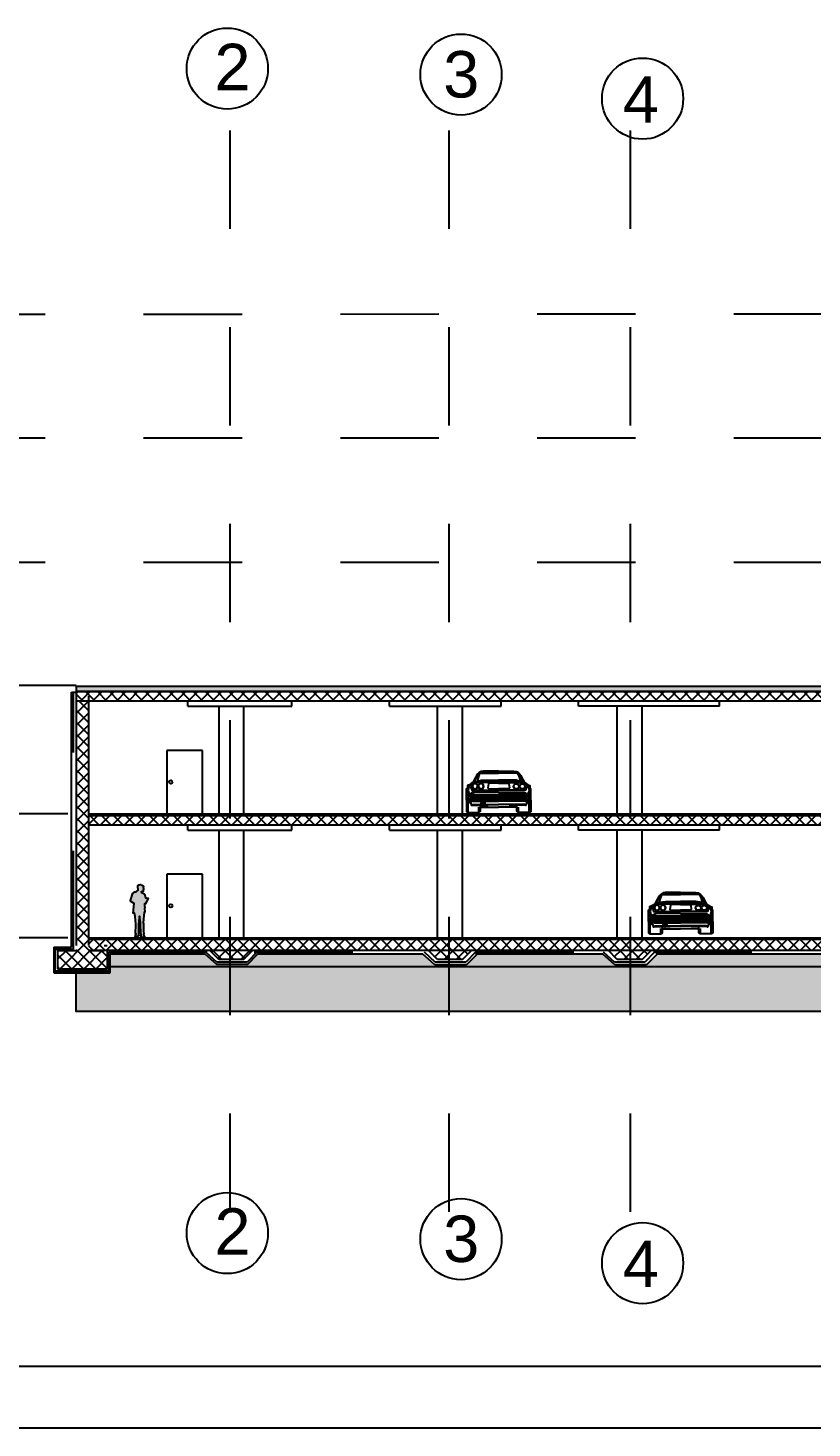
# Model space of a CAD drawing. Header units: millimetres. Extents: x 3062 to 3755, y 1606 to 1663.
# Drawn here: x 3243.7 to 3256.35, y 1606.32 to 1628.92 of the extents above; entities that cross this region are included whole.
import ezdxf

# ---------------------------------------------------------------- set-up
doc = ezdxf.new("R2010")
doc.units = ezdxf.units.MM
doc.linetypes.add('Dash', pattern=[6.35, 3.175, -3.175])
for name, color, linetype in [('CAR', 9, 'Continuous'), ('furn', 7, 'Continuous'), ('m7aor', 4, 'Continuous'), ('OP-AMBI-GENTE', 8, 'Continuous'), ('WORK', 7, 'Continuous')]:
    doc.layers.add(name, color=color, linetype=linetype)
doc.styles.get("Standard").update_dxf_attribs({"font": 'arial.ttf'})
pattern_1 = [(45, (1208.39496, 831.48585), (-0.096537753, 0.096537753), []), (135, (1208.39496, 831.48585), (-0.096537753, -0.096537753), [])]
pattern_2 = [(228.0127875, (1199.719158, 862.259235), (-1.42240000011, -1.6001999999), [0.023920501, -2.368133855]), (184.969741, (1199.7031564, 862.241455), (2.133599999156, 0.17780001013), [0.04104833, -4.063783423]), (132.5104471, (1199.662262, 862.237899), (1.77800000075, -1.955799999317), [0.028943706, -2.865430596]), (267.273689, (1199.59292, 862.193449), (0.177800000372, 3.55599999998), [0.037380316, -3.70065062]), (292.8336542, (1199.591142, 862.156111), (-0.889000000074, 2.13359999997), [0.036654359, -3.628786542]), (357.273689, (1199.605366, 862.122329), (-3.55599999998, 0.177800000372), [0.037380316, -3.70065062]), (37.69424047, (1199.6427044, 862.120551), (-2.311399999898, -1.778000000133), [0.049433556, -4.893918072]), (72.25532837, (1199.6818204, 862.150777), (1.244600000335, 3.911599999894), [0.046670366, -4.620367962]), (121.4295656, (1199.696044, 862.195227), (-1.422400000202, 2.311399999876), [0.03750691, -3.713188199]), (175.2363583, (1199.676486, 862.227231), (1.95579999997, -0.17780000031), [0.04281993, -2.098175586]), (222.3974378, (1199.6338144, 862.2307873), (-2.133599999932, -1.955800000074), [0.055375454, -5.482174076]), (138.8140748, (1199.768942, 862.191671), (-1.24459999993, 1.06680000009), [0.018900318, -1.871139608]), (171.4692344, (1199.754718, 862.204117), (2.311400000062, -0.355599999597), [0.035957739, -3.55982473]), (225, (1199.71916, 862.20945), (-2e-17, -0.1778), [0.025144654, -0.226302518]), (203.1985905, (1199.706712, 862.230787), (0.88900000002, 0.35559999994), [0.013540892, -1.340543566]), (291.8014095, (1199.694266, 862.225453), (-0.17780000004, 0.5334), [0.019149593, -0.93833271]), (30.9637565, (1199.701378, 862.207673), (0.5334, 0.3556), [0.031102376, -1.00564087]), (161.5650512, (1199.72805, 862.223675), (0.3556, -0.1778), [0.0224901, -0.539762868]), (16.38954033, (1199.591142, 862.225453), (1.778, 0.5334), [0.03150616, -3.119117867]), (70.34617594, (1199.621368, 862.234343), (-0.711200000065, -1.95579999998), [0.026431926, -2.616755097]), (293.1985905, (1199.728048, 862.259235), (-0.35559999994, 0.88900000002), [0.027081607, -1.327002851]), (343.61045967, (1199.738716, 862.234343), (-1.778000000037, 0.533399999876), [0.03150616, -3.119117867]), (339.4439548, (1199.591142, 862.115217), (-0.889, 0.3556), [0.030382464, -1.488741402]), (294.7751406, (1199.61959, 862.104549), (-0.88900000106, 1.95579999952), [0.025457048, -2.520251537]), (66.8014095, (1199.729826, 862.081435), (0.35559999994, 0.88900000002), [0.027081607, -1.327002851]), (17.35402464, (1199.740494, 862.106327), (-2.311399999954, -0.71120000015), [0.029804792, -2.950666319]), (69.4439548, (1199.642704, 862.081435), (-0.3556, -0.889), [0.015191232, -1.503932634]), (101.3099325, (1199.71916, 862.081435), (-0.1778, 0.7112), [0.009066022, -0.897539648]), (165.9637565, (1199.71738, 862.090325), (0.5334, -0.1778), [0.036654359, -0.696433821]), (186.00900596, (1199.68182, 862.099215), (1.77799999999, 0.177800000093), [0.03396869, -3.36289554]), (303.6900675, (1199.70138, 862.19167), (-0.1778, 0.3556), [0.025642672, -0.615424345]), (353.1572266, (1199.7156024, 862.170335), (3.022600000019, -0.355599999842), [0.044768973, -4.432120635]), (60.9453959, (1199.760052, 862.165001), (-0.71120000002, -1.24459999999), [0.018305577, -1.812257462]), (90, (1199.76894, 862.181), (-0.1778, 0.1778), [0.010668, -0.167132]), (120.25643716, (1199.678264, 862.104549), (0.71119999991, -1.24460000005), [0.024700687, -2.445375854]), (48.0127875, (1199.665818, 862.125885), (1.42240000012, 1.600199999896), [0.047841002, -2.344213354]), (0, (1199.69782, 862.16145), (0.1778, 0.1778), [0.046228, -0.131572]), (325.3048465, (1199.74405, 862.161445), (1.778000000674, -1.24459999904), [0.028112669, -2.78315217]), (254.0546041, (1199.767164, 862.145443), (-0.1778, -0.7112), [0.025888036, -1.268515503]), (207.64597536, (1199.7600524, 862.120551), (-3.378200000124, -1.777999999764), [0.042150157, -4.17287251]), (175.42607874, (1199.7227144, 862.100993), (-2.3114, 0.1778), [0.044592062, -4.414609252])]

# ---------------------------------------------------------------- blocks, each defined once
blk = doc.blocks.new('azpes3')
at = {"color": 0, "linetype": 'ByBlock'}
blk.add_lwpolyline([(4.8, 66.8), (4.8, 65.3), (5.1, 64), (4.9, 63.8), (5.1, 62.8), (5.1, 62.5), (5, 62.4), (4.7, 62.1), (4.6, 61.5), (4.5, 61.4), (4.6, 61.2), (4.8, 59.9), (4.3, 59.6), (2, 59.6), (1.9, 59.3), (4.1, 57.8), (5.6, 56.8), (6.5, 56.2), (6.8, 55.9), (7, 55.3), (7.6, 51.6), (11.6, 50.8), (7.9, 43.4), (6.4, 43.3), (6.5, 41), (6.8, 38.1), (6.5, 37.6), (6.9, 32.1), (6.1, 32), (4.7, 17.8), (5, 16.5), (5.3, 7.1), (5.6, 2.6), (4.9, 2.5), (5.5, 0.9), (7.5, -1.2), (7.7, -1.9), (6.3, -2.1), (4.7, -2.1), (3.4, -1.6), (2.7, -0.7), (1.9, -0.6), (1.7, 0.4), (2.1, 2.5), (1.5, 2.7), (1.5, 7.3), (1.2, 13.6), (1.1, 18.6), (-0.1, 26.9), (-0.8, 23.9), (-1.1, 20.6), (-1.6, 15.3), (-1.6, 9.1), (-1.4, 3.1), (-1.8, 2.9), (-1.7, 1.5), (-1.5, 0.3), (-2.1, -0.1), (-2.3, 0.1), (-2.7, -0.4), (-4.2, -0.7), (-5.5, -0.8), (-6.3, -0.6), (-6.4, -0.2), (-6.2, 0.2), (-5.3, 1.9), (-4.6, 2.9), (-5.7, 2.7), (-5.7, 6.7), (-5.4, 11.9), (-5.4, 16.4), (-5.7, 21.2), (-6.3, 26.3), (-7.2, 30.9), (-8.7, 31), (-7.5, 43.9), (-12, 46.6), (-12.4, 46.9), (-12.4, 47.4), (-12.3, 48), (-9.3, 57.7), (-8.9, 58.1), (-8, 58.6), (-6.4, 59.4), (-5.5, 59.7), (-4.1, 60.2), (-1.9, 61.9), (-2, 63), (-2.6, 64.8), (-2.6, 65.9), (-2.5, 67.4, -0.425634), (-0.6, 69.1), (0.6, 69.2), (1.5, 69.2), (2.5, 68.7), (3.3, 68.6), (4.4, 67.9), (5.2, 67), (5.1, 66.6), (4.9, 66.4)], format="xyb", close=True, dxfattribs=at)
blk = doc.blocks.new('CAR07-B')
at = {"layer": 'CAR'}
for p, q in [((27, 33.6), (5, 33.6)), ((27, 33.1), (5, 33.2)), ((7, 43.1), (27, 43.1)), ((18.8, 34.9), (18.8, 33.6)), ((47, 43.1), (27, 43.1)), ((27, 33.6), (49, 33.6)), ((27, 33.1), (49, 33.2)), ((35.3, 34.9), (35.3, 33.6)), ((-5.7, 0), (-5.7, 16.9)), ((-5.3, 18.5), (-5.3, 19.3)), ((-3.6, 18.4), (27, 18.4)), ((-0.5, 21.9), (-0.5, 19.4)), ((57.6, 18.4), (27, 18.4)), ((54.5, 21.9), (54.5, 19.4)), ((59.4, 18.5), (59.4, 19.3)), ((59.8, 0), (59.8, 16.9)), ((-1.4, 7.9), (9.4, 7.9)), ((5.7, 0), (5.7, 5.8)), ((7.5, 5.6), (27, 5.6)), ((11.2, 7.9), (15.6, 7.9)), ((15.6, 8.4), (27, 8.4)), ((15.6, 7.9), (15.6, 8.4)), ((38.4, 8.4), (27, 8.4)), ((46.5, 5.6), (27, 5.6)), ((38.4, 7.9), (38.4, 8.4)), ((55.5, 7.9), (38.4, 7.9)), ((48.3, 0), (48.3, 5.8))]:
    blk.add_line(p, q, dxfattribs=at)
for points in [[(27, 44.6), (10.5, 44.6), (8.3, 44.1), (7.3, 43.6), (5.8, 42.5), (4.5, 41.4), (3.3, 39.6), (1, 35.6), (-0.9, 32.1), (-2.5, 31.1), (-4.5, 29.9), (-6.5, 29.1), (-6.5, 24.9), (-5.7, 19.4), (-4.7, 19.4), (-4.7, 18.4), (-5.7, 18.4), (-5.2, 15.9), (-4.5, 12.1), (-3.7, 10.1), (-3, 10.1), (-2.4, 7.9), (-2.1, 7.4), (-2, 7.9), (-1.2, 8.4), (-0.5, 8.6), (8.3, 8.6), (8.3, 9.9), (8.5, 10.6), (9.8, 11.4), (10.8, 11.4), (12, 10.6), (12.2, 9.9), (12.3, 8.6), (27, 8.6)], [(4, 33.2), (2.3, 33.1), (-0.5, 32.3), (-2.3, 30.9), (-3, 30.4), (-5, 27.4), (-5.7, 24.1), (-4.7, 19.4)], [(27, 32.1), (2.5, 32.1), (2.3, 32.1), (-0.5, 31.1), (-2.3, 29.6), (-3, 26.9), (-2, 24.1), (27, 24.1)], [(-0.5, 32.2), (2.1, 37.4), (3.8, 40.1), (5, 41.4), (5.5, 41.8)], [(0.5, 32.7), (1.3, 34.1), (1.9, 35.1), (2.8, 36.9), (4.5, 40.1), (5.3, 41.4)], [(7, 42.4), (6, 40.9), (4.8, 37.1), (4, 33.2), (5, 33.2), (5, 33.6), (6, 34.1), (8.3, 34.6), (10.8, 34.9), (18.8, 34.9), (27, 34.9)], [(27, 44), (9.8, 44), (8.2, 43.9), (7, 43.1), (6, 42.6), (5.5, 41.8), (5.3, 41.4), (6.3, 42.1), (7, 42.4), (27, 42.4)], [(27, 31.6), (16.3, 31.6), (16, 30.9), (15.5, 26.4), (16.3, 25.6), (27, 25.6)], [(27, 44.6), (43.5, 44.6), (45.8, 44.1), (46.8, 43.6), (48.3, 42.5), (49.5, 41.4), (50.8, 39.6), (53, 35.6), (54.9, 32.1), (56.6, 31.1), (58.5, 29.9), (60.5, 29.1), (60.5, 24.9), (59.8, 19.4), (58.8, 19.4), (58.8, 18.4), (59.8, 18.4), (59.3, 15.9), (58.5, 12.1), (57.8, 10.1), (57, 10.1), (56.4, 7.9), (56.1, 7.4), (56, 7.9), (55.3, 8.4), (54.5, 8.6), (27, 8.6)], [(27, 44), (44.3, 44), (45.9, 43.9), (47, 43.1), (48, 42.6), (48.5, 41.8), (48.8, 41.4), (47.8, 42.1), (47, 42.4), (27, 42.4)], [(47, 42.4), (48, 40.9), (49.3, 37.1), (50, 33.2), (49, 33.2), (49, 33.6), (48, 34.1), (45.8, 34.6), (43.3, 34.9), (35.3, 34.9), (27, 34.9)], [(27, 32.1), (51.5, 32.1), (51.8, 32.1), (54.5, 31.1), (56.3, 29.6), (57, 26.9), (56, 24.1), (27, 24.1)], [(27, 31.6), (37.8, 31.6), (38, 30.9), (38.5, 26.4), (37.8, 25.6), (27, 25.6)], [(54.5, 32.2), (51.9, 37.4), (50.3, 40.1), (49, 41.4), (48.5, 41.8)], [(53.5, 32.7), (52.8, 34.1), (52.2, 35.1), (51.3, 36.9), (49.5, 40.1), (48.8, 41.4)], [(50, 33.2), (51.8, 33.1), (54.5, 32.3), (56.4, 30.9), (57.1, 30.4), (59, 27.4), (59.8, 24.1), (58.8, 19.4)], [(-7.5, 13.4), (-7.5, 25.5), (-6.5, 26.2)], [(27, 21.9), (-0.5, 21.9), (-2.5, 20.7), (-3, 20.1), (-4.7, 19.4), (27, 19.4)], [(-3.6, 18.4), (-3, 15.9), (-3, 13.6), (-4.2, 12.4)], [(27, 16.6), (-2.5, 16.6), (-2.5, 14.9), (27, 14.9)], [(27, 21.9), (54.5, 21.9), (56.6, 20.7), (57, 20.1), (58.8, 19.4), (27, 19.4)], [(27, 16.6), (56.5, 16.6), (56.5, 14.9), (27, 14.9)], [(57.6, 18.4), (57, 15.9), (57, 13.6), (58.3, 12.4)], [(61.5, 13.4), (61.5, 25.5), (60.5, 26.2)], [(-7.5, 13.4), (-7.5, 1.2), (-5.7, 0), (5.7, 0), (7.5, 1.3), (7.5, 7.7)], [(-3.1, 10.1), (-2.7, 11.6), (-2.1, 12.4), (-1.7, 13.1), (-1.4, 13.5), (-0.7, 14.1), (0.4, 14.4), (27, 14.4)], [(27, 12.9), (-1.2, 12.9), (-1.2, 12.1), (27, 12.1)], [(57.2, 10.1), (56.8, 11.6), (56.2, 12.4), (55.8, 13.1), (55.5, 13.5), (54.7, 14.1), (53.6, 14.4), (27, 14.4)], [(27, 12.9), (55.2, 12.9), (55.2, 12.1), (27, 12.1)], [(61.5, 13.4), (61.5, 1.2), (59.8, 0), (48.3, 0), (46.5, 1.3), (46.5, 7.7)]]:
    blk.add_lwpolyline(points, dxfattribs=at)
for points in [[(1.6, 31.1), (0, 30.7), (-1.1, 29.4), (-1.4, 27.7), (-0.7, 26.2), (0.7, 25.3), (2.4, 25.3), (3.9, 26.2), (4.6, 27.7), (4.3, 29.4), (3.2, 30.7)], [(1.6, 30.9), (0.1, 30.4), (-0.9, 29.3), (-1.1, 27.8), (-0.5, 26.4), (0.8, 25.5), (2.4, 25.5), (3.6, 26.4), (4.3, 27.8), (4.1, 29.3), (3.1, 30.4)], [(8, 31.1), (6.4, 30.7), (5.3, 29.4), (5, 27.7), (5.8, 26.2), (7.2, 25.3), (8.9, 25.3), (10.3, 26.2), (11, 27.7), (10.7, 29.4), (9.6, 30.7)], [(8, 30.9), (6.5, 30.4), (5.5, 29.3), (5.3, 27.8), (6, 26.4), (7.3, 25.5), (8.8, 25.5), (10.1, 26.4), (10.7, 27.8), (10.5, 29.3), (9.5, 30.4)], [(46, 31.1), (47.6, 30.7), (48.7, 29.4), (49, 27.7), (48.3, 26.2), (46.9, 25.3), (45.2, 25.3), (43.7, 26.2), (43, 27.7), (43.3, 29.4), (44.4, 30.7)], [(46, 30.9), (47.5, 30.4), (48.5, 29.3), (48.7, 27.8), (48.1, 26.4), (46.8, 25.5), (45.2, 25.5), (44, 26.4), (43.3, 27.8), (43.5, 29.3), (44.5, 30.4)], [(52.4, 31.1), (54.1, 30.7), (55.2, 29.4), (55.4, 27.7), (54.7, 26.2), (53.3, 25.3), (51.6, 25.3), (50.2, 26.2), (49.5, 27.7), (49.7, 29.4), (50.8, 30.7)], [(52.4, 30.9), (53.9, 30.4), (54.9, 29.3), (55.1, 27.8), (54.5, 26.4), (53.2, 25.5), (51.7, 25.5), (50.4, 26.4), (49.7, 27.8), (50, 29.3), (51, 30.4)], [(-5.2, 20.6), (-5.4, 21.7), (-5.6, 21.7), (-5.5, 20.6)], [(59.2, 20.6), (59.4, 21.7), (59.7, 21.7), (59.5, 20.6)], [(10.3, 11.1), (9.3, 10.9), (8.7, 10.1), (8.5, 9.2), (8.9, 8.3), (9.8, 7.7), (10.8, 7.7), (11.6, 8.3), (12, 9.2), (11.9, 10.1), (11.2, 10.9)], [(10.3, 10.8), (9.5, 10.5), (9, 10), (8.9, 9.2), (9.2, 8.5), (9.9, 8.1), (10.7, 8.1), (11.3, 8.5), (11.6, 9.2), (11.5, 10), (11, 10.5)]]:
    blk.add_lwpolyline(points, close=True, dxfattribs=at)

msp = doc.modelspace()

# ---------------------------------------------------------------- hatches: boundary and pattern name
at = {"layer": 'OP-AMBI-GENTE'}
h = msp.add_hatch(color=256, dxfattribs=at)
edge = h.paths.add_edge_path()
edge.add_line((3245.562, 1615.063), (3245.562, 1615.046))
edge.add_line((3245.562, 1615.046), (3245.566, 1615.03))
edge.add_line((3245.566, 1615.03), (3245.563, 1615.028))
edge.add_line((3245.563, 1615.028), (3245.566, 1615.016))
edge.add_line((3245.566, 1615.016), (3245.566, 1615.012))
edge.add_line((3245.566, 1615.012), (3245.565, 1615.011))
edge.add_line((3245.565, 1615.011), (3245.561, 1615.008))
edge.add_line((3245.561, 1615.008), (3245.559, 1615))
edge.add_line((3245.559, 1615), (3245.558, 1614.999))
edge.add_line((3245.558, 1614.999), (3245.559, 1614.997))
edge.add_line((3245.559, 1614.997), (3245.561, 1614.981))
edge.add_line((3245.561, 1614.981), (3245.556, 1614.977))
edge.add_line((3245.556, 1614.977), (3245.528, 1614.977))
edge.add_line((3245.528, 1614.977), (3245.526, 1614.974))
edge.add_line((3245.526, 1614.974), (3245.553, 1614.955))
edge.add_line((3245.553, 1614.955), (3245.571, 1614.944))
edge.add_line((3245.571, 1614.944), (3245.582, 1614.937))
edge.add_line((3245.582, 1614.937), (3245.586, 1614.932))
edge.add_line((3245.586, 1614.932), (3245.588, 1614.926))
edge.add_line((3245.588, 1614.926), (3245.596, 1614.881))
edge.add_line((3245.596, 1614.881), (3245.644, 1614.872))
edge.add_line((3245.644, 1614.872), (3245.599, 1614.782))
edge.add_line((3245.599, 1614.782), (3245.581, 1614.782))
edge.add_line((3245.581, 1614.782), (3245.582, 1614.754))
edge.add_line((3245.582, 1614.754), (3245.586, 1614.718))
edge.add_line((3245.586, 1614.718), (3245.583, 1614.713))
edge.add_line((3245.583, 1614.713), (3245.587, 1614.647))
edge.add_line((3245.587, 1614.647), (3245.577, 1614.646))
edge.add_line((3245.577, 1614.646), (3245.561, 1614.475))
edge.add_line((3245.561, 1614.475), (3245.564, 1614.459))
edge.add_line((3245.564, 1614.459), (3245.567, 1614.346))
edge.add_line((3245.567, 1614.346), (3245.571, 1614.292))
edge.add_line((3245.571, 1614.292), (3245.563, 1614.291))
edge.add_line((3245.563, 1614.291), (3245.57, 1614.272))
edge.add_line((3245.57, 1614.272), (3245.594, 1614.246))
edge.add_line((3245.594, 1614.246), (3245.596, 1614.239))
edge.add_line((3245.596, 1614.239), (3245.58, 1614.236))
edge.add_line((3245.58, 1614.236), (3245.56, 1614.236))
edge.add_line((3245.56, 1614.236), (3245.545, 1614.242))
edge.add_line((3245.545, 1614.242), (3245.537, 1614.252))
edge.add_line((3245.537, 1614.252), (3245.527, 1614.254))
edge.add_line((3245.527, 1614.254), (3245.524, 1614.266))
edge.add_line((3245.524, 1614.266), (3245.53, 1614.291))
edge.add_line((3245.53, 1614.291), (3245.522, 1614.293))
edge.add_line((3245.522, 1614.293), (3245.522, 1614.349))
edge.add_line((3245.522, 1614.349), (3245.519, 1614.424))
edge.add_line((3245.519, 1614.424), (3245.517, 1614.485))
edge.add_line((3245.517, 1614.485), (3245.503, 1614.584))
edge.add_line((3245.503, 1614.584), (3245.495, 1614.548))
edge.add_line((3245.495, 1614.548), (3245.491, 1614.509))
edge.add_line((3245.491, 1614.509), (3245.484, 1614.445))
edge.add_line((3245.484, 1614.445), (3245.485, 1614.37))
edge.add_line((3245.485, 1614.37), (3245.487, 1614.298))
edge.add_line((3245.487, 1614.298), (3245.482, 1614.297))
edge.add_line((3245.482, 1614.297), (3245.484, 1614.279))
edge.add_line((3245.484, 1614.279), (3245.486, 1614.265))
edge.add_line((3245.486, 1614.265), (3245.478, 1614.259))
edge.add_line((3245.478, 1614.259), (3245.477, 1614.263))
edge.add_line((3245.477, 1614.263), (3245.472, 1614.256))
edge.add_line((3245.472, 1614.256), (3245.453, 1614.253))
edge.add_line((3245.453, 1614.253), (3245.438, 1614.252))
edge.add_line((3245.438, 1614.252), (3245.429, 1614.254))
edge.add_line((3245.429, 1614.254), (3245.428, 1614.258))
edge.add_line((3245.428, 1614.258), (3245.429, 1614.263))
edge.add_line((3245.429, 1614.263), (3245.441, 1614.283))
edge.add_line((3245.441, 1614.283), (3245.449, 1614.296))
edge.add_line((3245.449, 1614.296), (3245.436, 1614.293))
edge.add_line((3245.436, 1614.293), (3245.436, 1614.342))
edge.add_line((3245.436, 1614.342), (3245.439, 1614.403))
edge.add_line((3245.439, 1614.403), (3245.439, 1614.459))
edge.add_line((3245.439, 1614.459), (3245.436, 1614.516))
edge.add_line((3245.436, 1614.516), (3245.429, 1614.577))
edge.add_line((3245.429, 1614.577), (3245.417, 1614.632))
edge.add_line((3245.417, 1614.632), (3245.4, 1614.634))
edge.add_line((3245.4, 1614.634), (3245.414, 1614.788))
edge.add_line((3245.414, 1614.788), (3245.36, 1614.821))
edge.add_line((3245.36, 1614.821), (3245.355, 1614.825))
edge.add_line((3245.355, 1614.825), (3245.355, 1614.831))
edge.add_line((3245.355, 1614.831), (3245.356, 1614.838))
edge.add_line((3245.356, 1614.838), (3245.392, 1614.955))
edge.add_line((3245.392, 1614.955), (3245.397, 1614.96))
edge.add_line((3245.397, 1614.96), (3245.407, 1614.965))
edge.add_line((3245.407, 1614.965), (3245.428, 1614.974))
edge.add_line((3245.428, 1614.974), (3245.438, 1614.978))
edge.add_line((3245.438, 1614.978), (3245.455, 1614.985))
edge.add_line((3245.455, 1614.985), (3245.481, 1615.005))
edge.add_line((3245.481, 1615.005), (3245.48, 1615.018))
edge.add_line((3245.48, 1615.018), (3245.472, 1615.039))
edge.add_line((3245.472, 1615.039), (3245.473, 1615.053))
edge.add_line((3245.473, 1615.053), (3245.474, 1615.07))
edge.add_arc((3245.495, 1615.07), 0.0216, 85.9032, 178.1283, ccw=False)
edge.add_line((3245.497, 1615.091), (3245.511, 1615.092))
edge.add_line((3245.511, 1615.092), (3245.522, 1615.092))
edge.add_line((3245.522, 1615.092), (3245.534, 1615.087))
edge.add_line((3245.534, 1615.087), (3245.543, 1615.085))
edge.add_line((3245.543, 1615.085), (3245.556, 1615.077))
edge.add_line((3245.556, 1615.077), (3245.567, 1615.066))
edge.add_line((3245.567, 1615.066), (3245.565, 1615.062))
edge.add_line((3245.565, 1615.062), (3245.562, 1615.059))
edge.add_line((3245.562, 1615.059), (3245.562, 1615.063))
at = {"layer": 'WORK'}
h = msp.add_hatch(dxfattribs=at)
h.set_pattern_fill('GRAVEL', color=256, scale=0.007)
h.set_pattern_definition(pattern_2)
h.paths.add_polyline_path([(3256.68, 1618.294), (3244.479, 1618.294), (3244.479, 1618.219), (3256.68, 1618.219)])
h = msp.add_hatch(dxfattribs=at)
h.set_pattern_fill('ANSI37', color=256, scale=0.043)
h.set_pattern_definition(pattern_1)
h.paths.add_polyline_path([(3244.479, 1618.21), (3244.479, 1618.06), (3289.21, 1618.06), (3294.198, 1618.06), (3294.198, 1618.21)])
h = msp.add_hatch(dxfattribs=at)
h.set_pattern_fill('ANSI37', color=256, scale=0.043)
h.set_pattern_definition([(45, (1040.93492, 831.48585), (-0.096537753, 0.096537753), []), (135, (1040.93492, 831.48585), (-0.096537753, -0.096537753), [])])
h.paths.add_polyline_path([(3244.679, 1618.06), (3244.479, 1618.06), (3244.479, 1614.235), (3244.479, 1614.035), (3244.179, 1614.035), (3244.179, 1613.735), (3244.379, 1613.735), (3244.979, 1613.735), (3244.979, 1614.035), (3244.929, 1614.035), (3244.679, 1614.035), (3244.679, 1614.235)])
h.paths.add_polyline_path([(3289.51, 1614.035), (3289.46, 1614.035), (3289.21, 1614.035), (3289.21, 1614.235), (3289.21, 1618.06), (3289.01, 1618.06), (3289.01, 1614.235), (3289.01, 1614.035), (3288.71, 1614.035), (3288.71, 1613.735), (3288.91, 1613.735), (3289.51, 1613.735)])
h = msp.add_hatch(dxfattribs=at)
h.set_pattern_fill('ANSI37', color=256, scale=0.043)
h.set_pattern_definition(pattern_1)
h.paths.add_polyline_path([(3289.01, 1616.06), (3289.01, 1616.21), (3244.679, 1616.21), (3244.679, 1616.06)])
h = msp.add_hatch(dxfattribs=at)
h.set_pattern_fill('ANSI37', color=256, scale=0.043)
h.set_pattern_definition(pattern_1)
h.paths.add_polyline_path([(3244.679, 1614.21), (3244.679, 1614.035), (3244.929, 1614.035), (3244.979, 1614.035), (3289.01, 1614.035), (3289.01, 1614.21)])
h = msp.add_hatch(dxfattribs=at)
h.set_pattern_fill('ANSI37', color=256, scale=0.043)
h.set_pattern_definition(pattern_1)
h.paths.add_polyline_path([(3280.763, 1614.035), (3280.063, 1614.035), (3280.213, 1613.885), (3280.613, 1613.885)])
h.paths.add_polyline_path([(3275.363, 1614.035), (3274.663, 1614.035), (3274.813, 1613.885), (3275.213, 1613.885)])
h.paths.add_polyline_path([(3269.97, 1614.035), (3269.27, 1614.035), (3269.42, 1613.885), (3269.82, 1613.885)])
h.paths.add_polyline_path([(3264.566, 1614.035), (3263.866, 1614.035), (3264.016, 1613.885), (3264.416, 1613.885)])
h.paths.add_polyline_path([(3259.163, 1614.035), (3258.463, 1614.035), (3258.613, 1613.885), (3259.013, 1613.885)])
h.paths.add_polyline_path([(3253.761, 1614.035), (3253.061, 1614.035), (3253.211, 1613.885), (3253.611, 1613.885)])
h.paths.add_polyline_path([(3250.861, 1614.035), (3250.161, 1614.035), (3250.311, 1613.885), (3250.711, 1613.885)])
h.paths.add_polyline_path([(3247.329, 1614.035), (3246.629, 1614.035), (3246.779, 1613.885), (3247.179, 1613.885)])
at = {"layer": 'WORK', "ltscale": 0.5}
h = msp.add_hatch(dxfattribs=at)
h.set_pattern_fill('GRAVEL', color=256, scale=0.007)
h.set_pattern_definition(pattern_2)
h.paths.add_polyline_path([(3263.758, 1613.986), (3259.248, 1613.976), (3259.073, 1613.8), (3258.56, 1613.8), (3258.363, 1613.976), (3253.859, 1613.976), (3253.684, 1613.8), (3253.171, 1613.8), (3252.974, 1613.976), (3250.953, 1613.976), (3250.779, 1613.8), (3250.266, 1613.8), (3250.069, 1613.976), (3247.409, 1613.976), (3247.251, 1613.81), (3246.741, 1613.809), (3246.554, 1613.976), (3245.026, 1613.976), (3245.026, 1613.772), (3288.624, 1613.772), (3288.624, 1613.976), (3280.844, 1613.976), (3280.68, 1613.81), (3280.167, 1613.81), (3279.97, 1613.986), (3275.444, 1613.986), (3275.269, 1613.81), (3274.756, 1613.81), (3274.559, 1613.986), (3270.072, 1613.986), (3269.897, 1613.81), (3269.385, 1613.81), (3269.187, 1613.986), (3264.643, 1613.986), (3264.468, 1613.81), (3263.955, 1613.81)])
h = msp.add_hatch(dxfattribs=at)
h.set_pattern_fill('EARTH', color=256, scale=0.035)
h.set_pattern_definition([(0, (1199.59114, 862.08144), (0.22225, 0.22225), [0.22225, -0.22225]), (0, (1199.59114, 862.16478), (0.22225, 0.22225), [0.22225, -0.22225]), (0, (1199.59114, 862.24812), (0.22225, 0.22225), [0.22225, -0.22225]), (90, (1199.61892, 862.2759), (-0.22225, 0.22225), [0.22225, -0.22225]), (90, (1199.70227, 862.2759), (-0.22225, 0.22225), [0.22225, -0.22225]), (90, (1199.78561, 862.2759), (-0.22225, 0.22225), [0.22225, -0.22225])])
h.paths.add_polyline_path([(3289.995, 1613.639), (3289.583, 1613.639), (3288.624, 1613.639), (3288.624, 1613.772), (3245.026, 1613.772), (3245.026, 1613.671), (3244.479, 1613.671), (3244.479, 1613.044), (3289.995, 1613.044)])

# ---------------------------------------------------------------- linework, layer by layer
for p, q in [((3227.674, 1607.319), (3302.674, 1607.319)), ((3226.674, 1606.319), (3303.674, 1606.319))]:
    msp.add_line(p, q)
for centre in [(3246.918, 1628.269), (3250.689, 1628.172), (3253.619, 1627.784), (3246.918, 1609.466), (3250.689, 1609.369), (3253.619, 1608.981)]:
    msp.add_circle(centre, 0.655)
at = {"layer": 'm7aor', "linetype": 'Dash', "ltscale": 0.5}
for p, q in [((3246.963, 1609.808), (3246.963, 1627.287)), ((3250.499, 1609.808), (3250.499, 1627.287)), ((3253.421, 1609.808), (3253.421, 1627.287)), ((3256.68, 1624.304), (3241.37, 1624.298)), ((3256.68, 1622.302), (3241.37, 1622.302)), ((3256.68, 1620.295), (3241.37, 1620.295)), ((3244.479, 1618.31), (3241.37, 1618.301)), ((3244.347, 1616.235), (3241.37, 1616.235)), ((3244.347, 1614.233), (3241.37, 1614.233))]:
    msp.add_line(p, q, dxfattribs=at)
at = {"layer": 'WORK'}
for p, q in [((3244.479, 1618.31), (3244.479, 1614.11)), ((3244.479, 1618.31), (3244.479, 1618.31)), ((3294.198, 1618.294), (3244.479, 1618.294)), ((3244.479, 1618.219), (3294.198, 1618.219)), ((3244.479, 1618.21), (3294.198, 1618.21)), ((3244.679, 1618.135), (3244.679, 1614.11)), ((3244.479, 1618.06), (3289.21, 1618.06)), ((3246.279, 1617.973), (3246.279, 1618.06)), ((3246.279, 1617.973), (3247.957, 1617.973)), ((3246.779, 1617.973), (3246.779, 1616.235)), ((3247.179, 1617.973), (3247.179, 1616.235)), ((3247.182, 1617.946), (3247.179, 1617.946)), ((3247.957, 1617.973), (3247.957, 1618.06)), ((3249.536, 1617.973), (3249.536, 1618.06)), ((3249.536, 1617.973), (3251.336, 1617.973)), ((3250.311, 1616.235), (3250.311, 1617.973)), ((3250.711, 1616.235), (3250.711, 1617.973)), ((3251.336, 1617.973), (3251.336, 1618.06)), ((3252.586, 1617.973), (3252.586, 1618.06)), ((3254.861, 1617.973), (3252.586, 1617.973)), ((3253.211, 1616.235), (3253.211, 1617.973)), ((3253.611, 1616.235), (3253.611, 1617.973)), ((3254.861, 1617.973), (3254.861, 1618.06)), ((3246.519, 1617.26), (3245.943, 1617.26)), ((3245.943, 1617.26), (3245.943, 1616.235)), ((3246.519, 1616.235), (3246.519, 1617.26)), ((3244.679, 1616.235), (3289.01, 1616.235)), ((3244.679, 1616.21), (3289.01, 1616.21)), ((3244.679, 1616.06), (3289.01, 1616.06)), ((3246.279, 1615.973), (3246.279, 1616.06)), ((3247.957, 1615.973), (3247.957, 1616.06)), ((3249.536, 1615.973), (3249.536, 1616.06)), ((3251.336, 1615.973), (3251.336, 1616.06)), ((3252.586, 1615.973), (3252.586, 1616.06)), ((3254.861, 1615.973), (3254.861, 1616.06)), ((3246.279, 1615.973), (3247.957, 1615.973)), ((3246.779, 1615.973), (3246.779, 1614.235)), ((3247.179, 1615.973), (3247.179, 1614.235)), ((3247.182, 1615.946), (3247.179, 1615.946)), ((3249.536, 1615.973), (3251.336, 1615.973)), ((3250.311, 1614.235), (3250.311, 1615.973)), ((3250.711, 1614.235), (3250.711, 1615.973)), ((3254.861, 1615.973), (3252.586, 1615.973)), ((3253.211, 1614.235), (3253.211, 1615.973)), ((3253.611, 1614.235), (3253.611, 1615.973)), ((3246.519, 1615.26), (3245.943, 1615.26)), ((3245.943, 1615.26), (3245.943, 1614.235)), ((3246.519, 1614.235), (3246.519, 1615.26)), ((3244.179, 1614.031), (3244.179, 1613.731)), ((3244.179, 1614.031), (3244.479, 1614.031)), ((3244.679, 1614.235), (3289.01, 1614.235)), ((3244.679, 1614.21), (3289.01, 1614.21)), ((3244.679, 1614.035), (3289.01, 1614.035)), ((3244.679, 1614.031), (3244.929, 1614.031)), ((3244.929, 1614.11), (3244.979, 1614.11)), ((3244.979, 1614.031), (3244.979, 1613.731)), ((3246.779, 1613.885), (3246.629, 1614.035)), ((3247.179, 1613.885), (3247.329, 1614.035)), ((3250.311, 1613.885), (3250.161, 1614.035)), ((3250.711, 1613.885), (3250.861, 1614.035)), ((3253.211, 1613.885), (3253.061, 1614.035)), ((3253.611, 1613.885), (3253.761, 1614.035)), ((3247.179, 1613.885), (3246.779, 1613.885)), ((3250.711, 1613.885), (3250.311, 1613.885)), ((3253.611, 1613.885), (3253.211, 1613.885)), ((3244.179, 1613.731), (3244.979, 1613.731)), ((3244.979, 1613.772), (3288.71, 1613.772))]:
    msp.add_line(p, q, dxfattribs=at)
at = {"layer": 'WORK', "ltscale": 0.5}
for p, q in [((3244.403, 1614.081), (3244.403, 1618.202)), ((3244.403, 1618.202), (3244.479, 1618.202)), ((3244.118, 1614.081), (3244.118, 1613.671)), ((3244.118, 1614.081), (3244.403, 1614.081)), ((3245.026, 1613.671), (3245.026, 1613.976)), ((3245.026, 1613.976), (3246.554, 1613.976)), ((3246.741, 1613.809), (3247.251, 1613.81)), ((3247.251, 1613.81), (3247.409, 1613.976)), ((3247.409, 1613.976), (3250.069, 1613.976)), ((3250.266, 1613.8), (3250.069, 1613.976)), ((3250.779, 1613.8), (3250.266, 1613.8)), ((3250.953, 1613.976), (3250.779, 1613.8)), ((3250.924, 1613.976), (3252.974, 1613.976)), ((3253.171, 1613.8), (3252.974, 1613.976)), ((3253.684, 1613.8), (3253.171, 1613.8)), ((3253.859, 1613.976), (3253.684, 1613.8)), ((3253.836, 1613.976), (3258.363, 1613.976)), ((3244.118, 1613.671), (3245.026, 1613.671))]:
    msp.add_line(p, q, dxfattribs=at)
at = {"layer": 'WORK', "linetype": 'Dash', "ltscale": 0.5}
for p, q in [((3244.436, 1614.052), (3244.436, 1618.198)), ((3244.436, 1618.198), (3244.479, 1618.198)), ((3244.14, 1613.695), (3244.14, 1614.052)), ((3244.14, 1614.052), (3244.436, 1614.052)), ((3245.006, 1613.695), (3245.006, 1614)), ((3245.006, 1614), (3246.597, 1614)), ((3246.554, 1613.976), (3246.741, 1613.809)), ((3246.748, 1613.838), (3246.572, 1614)), ((3247.237, 1613.838), (3246.748, 1613.838)), ((3247.394, 1614), (3247.237, 1613.838)), ((3247.353, 1614), (3250.128, 1614)), ((3250.274, 1613.838), (3250.098, 1614)), ((3250.764, 1613.838), (3250.274, 1613.838)), ((3250.92, 1614), (3250.764, 1613.838)), ((3250.924, 1614), (3253.026, 1614)), ((3253.164, 1613.838), (3252.988, 1614)), ((3253.654, 1613.838), (3253.164, 1613.838)), ((3253.81, 1614), (3253.654, 1613.838)), ((3253.795, 1614), (3258.423, 1614)), ((3245.006, 1613.695), (3244.14, 1613.695))]:
    msp.add_line(p, q, dxfattribs=at)
at = {"layer": 'WORK', "ltscale": 0.5}
msp.add_lwpolyline([(3289.995, 1617.068), (3289.995, 1613.044), (3244.479, 1613.044), (3244.479, 1613.671)], dxfattribs=at)
at = {"layer": 'WORK'}
for centre in [(3246.005, 1616.75), (3246.005, 1614.75)]:
    msp.add_circle(centre, 0.0275, dxfattribs=at)

# ---------------------------------------------------------------- block references
at = {"layer": 'furn', "linetype": 'Continuous', "xscale": 0.015, "yscale": 0.015, "zscale": 0.015}
for p in [(3250.891, 1616.258), (3253.827, 1614.296)]:
    msp.add_blockref('CAR07-B', p, dxfattribs=at)
at = {"layer": 'OP-AMBI-GENTE', "xscale": 0.01201465826476067, "yscale": 0.01201465826476067, "zscale": 0.01201465826476067}
msp.add_blockref('azpes3', (3245.504, 1614.261), dxfattribs=at)

# ---------------------------------------------------------------- texts
at = {"char_height": 0.75, "attachment_point": 1}
for s, width, insert in [('2', 0.86532, (3246.71, 1628.67)), ('3', 0.33958, (3250.401, 1628.552)), ('4', 0.27861, (3253.299, 1628.146)), ('2', 0.86532, (3246.71, 1609.867)), ('3', 0.33958, (3250.401, 1609.749)), ('4', 0.27861, (3253.299, 1609.343))]:
    msp.add_mtext_dynamic_manual_height_columns(s, width=width, gutter_width=0.5, heights=[0], dxfattribs=dict(at, insert=insert))

doc.saveas('drawing.dxf')
